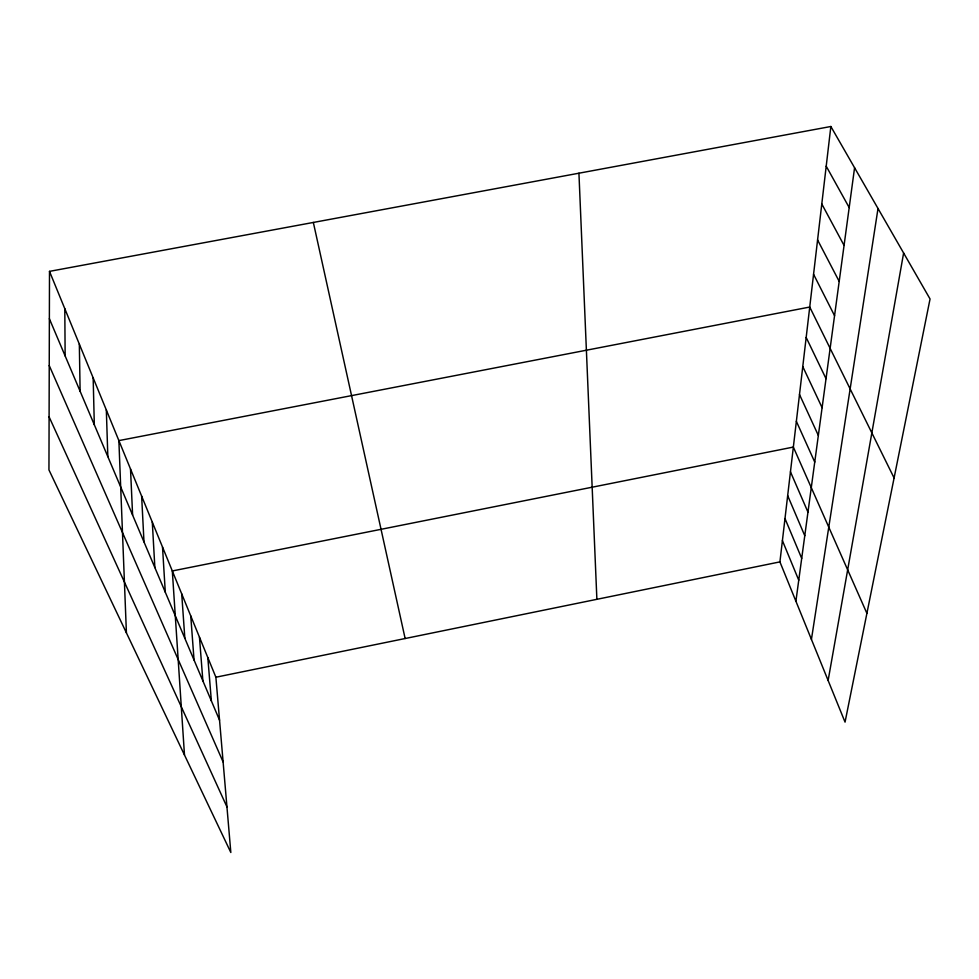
<?xml version="1.0" encoding="UTF-8"?>
<svg xmlns="http://www.w3.org/2000/svg" width="979" height="979" viewBox="0 0 979 979"><rect width="100%" height="100%" fill="white"/><g stroke="black" fill="none" stroke-linecap="round" stroke-linejoin="round"><path stroke-width="1.47" d="M49.501 271.367L48.95 469.92L230.836 852.501L215.882 677.223L49.501 271.367L830.853 126.499L930.05 298.974L845.048 722.123L779.92 561.885L830.853 126.499M795.903 601.228L854.581 167.752M811.432 639.422L878.016 208.49M828.124 680.491L903.617 253.023M215.882 677.223L779.92 561.885M826.215 166.197L849.197 207.585M821.797 203.975L844.069 245.423M817.587 239.965L839.199 281.414M813.561 274.279L834.561 315.691M894.096 477.972L809.731 307.039L118.875 440.611L126.413 632.862M806.17 337.461L826.031 378.689M802.768 366.587L822.103 407.68M799.5 394.525L818.346 435.447M49.097 416.846L226.944 806.892M796.368 421.325L814.748 462.076M866.904 613.331L793.345 447.073L172.316 570.953L184.48 754.993M49.231 365.534L223.102 761.943M790.457 471.817L807.969 512.139M787.667 495.619L804.775 535.709M49.366 318.701L219.541 720.177M784.987 518.54L801.703 558.385M782.405 540.604L798.754 580.204M313.341 222.441L405.135 638.516M207.817 657.57L211.366 700.903M199.459 637.158L202.873 680.858M190.758 615.95L194.038 660.017M181.715 593.898L184.847 638.332M162.514 547.041L165.292 592.173M152.296 522.125L154.866 567.6M141.637 496.133L143.986 541.913M130.513 468.99L132.606 515.076M578.932 173.197L596.884 599.307M106.332 409.993L107.837 456.63M93.164 377.882L94.314 424.751M79.336 344.155L80.107 391.233M64.798 308.703L65.14 355.928"/></g></svg>
